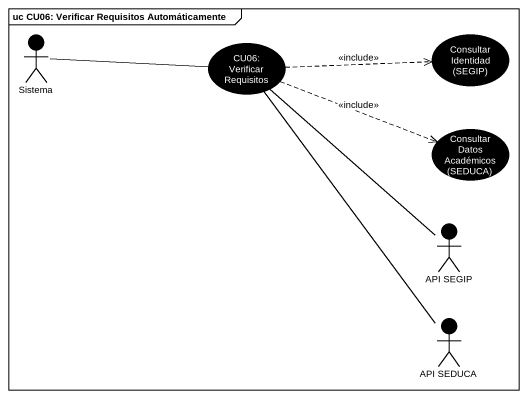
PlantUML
@startuml
mainframe uc CU06: Verificar Requisitos Automáticamente
actor Sistema #000000
usecase "CU06: Verificar Requisitos" as CU06_Verificar_Requisitos #000000
usecase "Consultar Identidad (SEGIP)" as Consultar_Identidad_SEGIP #000000
usecase "Consultar Datos Académicos (SEDUCA)" as Consultar_Datos_Académicos #000000
actor "API SEGIP" as API_SEGIP #000000
actor "API SEDUCA" as API_SEDUCA #000000
Sistema -right- CU06_Verificar_Requisitos
CU06_Verificar_Requisitos .right.> Consultar_Identidad_SEGIP : <<include>>
CU06_Verificar_Requisitos .right.> Consultar_Datos_Académicos : <<include>>
CU06_Verificar_Requisitos -- API_SEGIP
CU06_Verificar_Requisitos -- API_SEDUCA
@enduml
